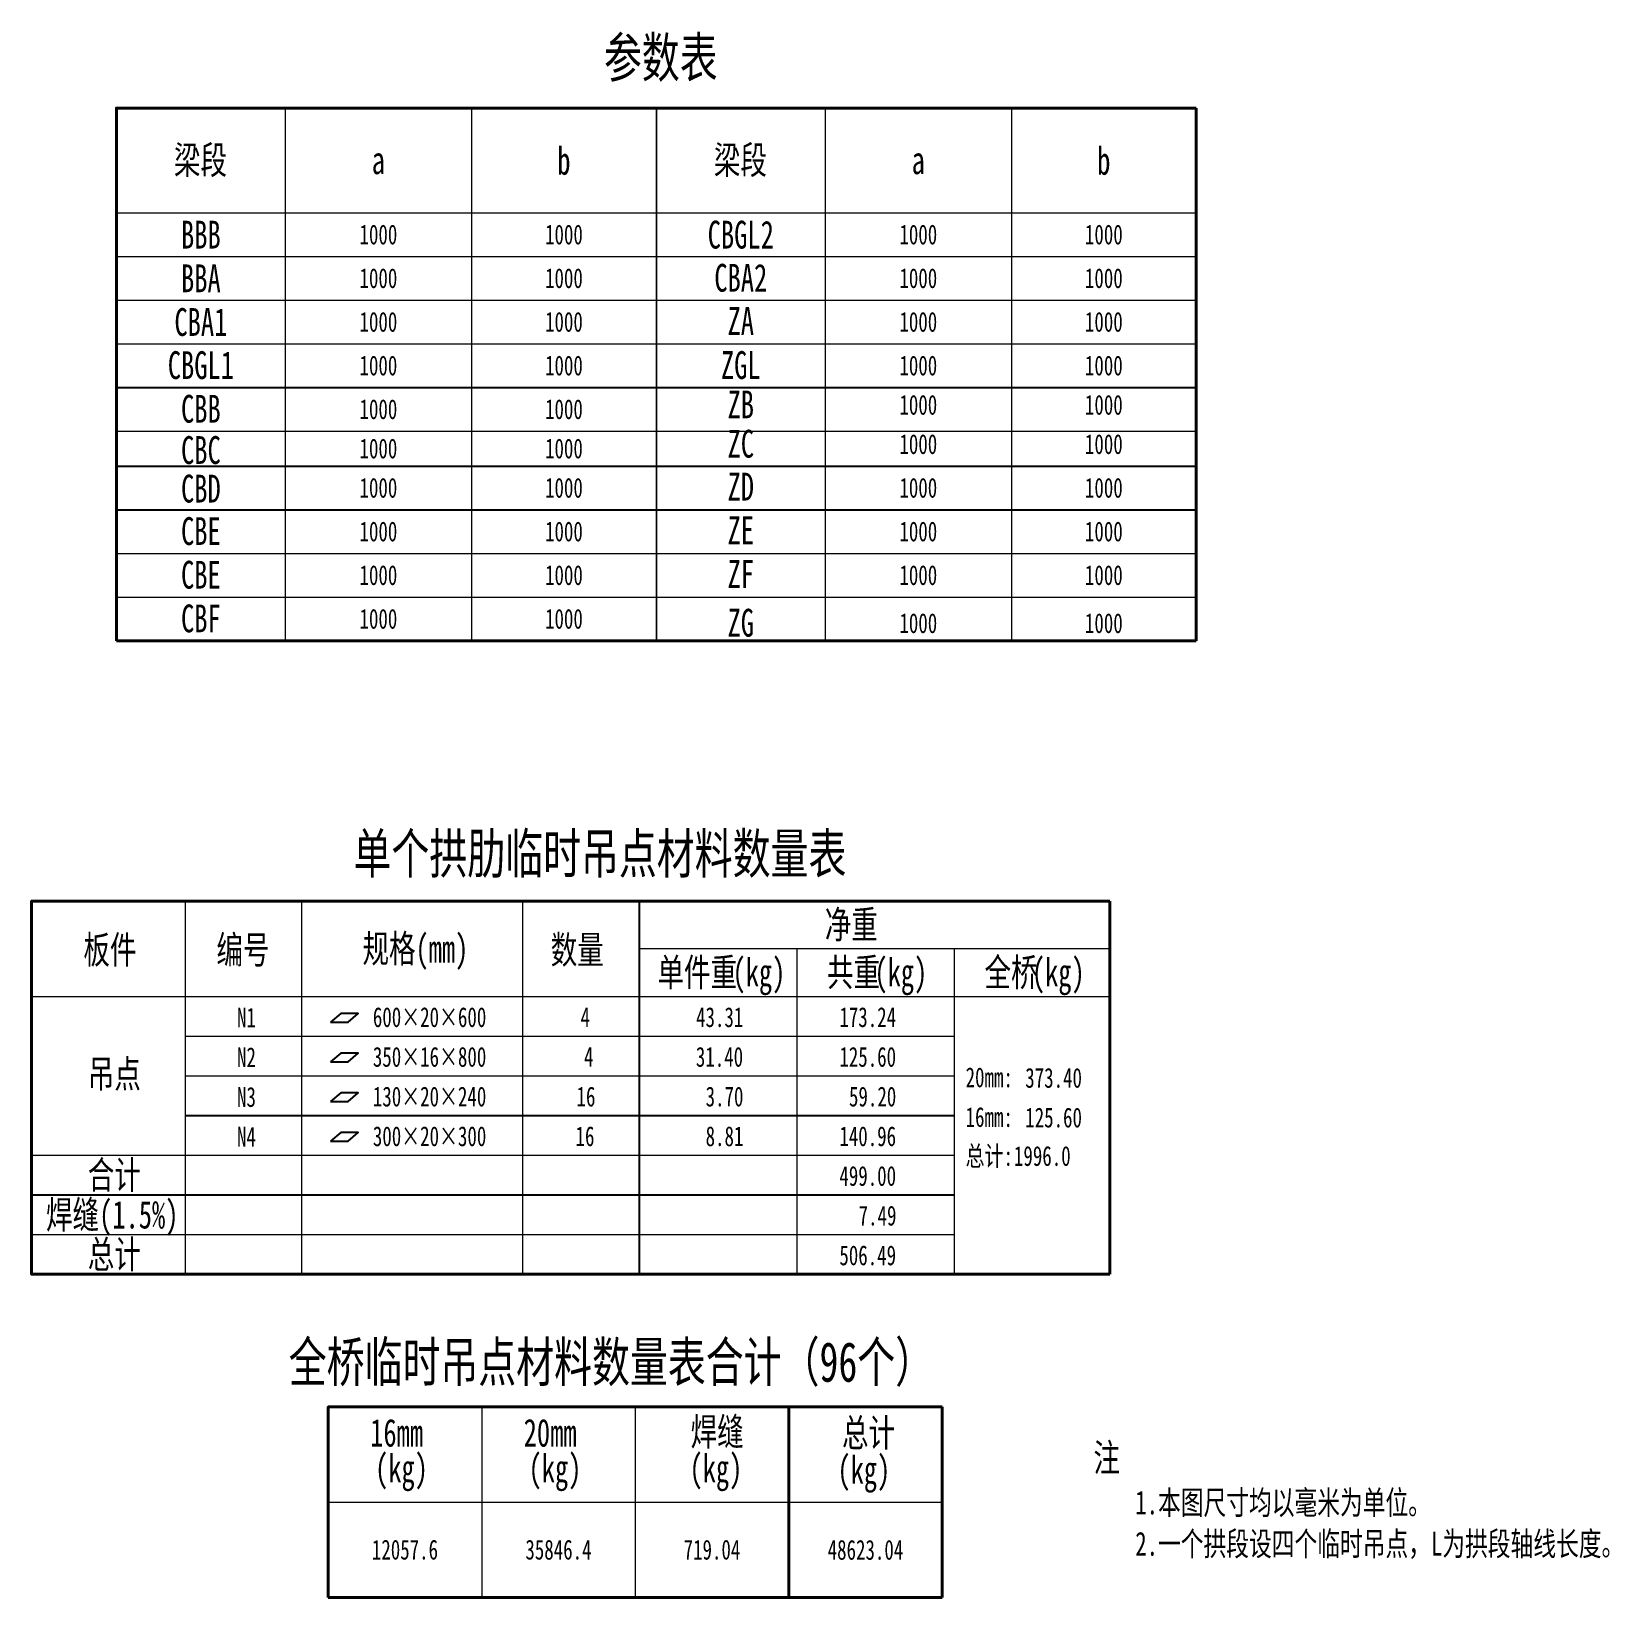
# Model space of a CAD drawing. Extents: x -9343 to 70062, y -6614 to 5134.
# Drawn here: x -6177 to -3197, y -6614 to -3656 of the extents above; entities that cross this region are included whole.
import ezdxf
from ezdxf.enums import TextEntityAlignment as Align

# ---------------------------------------------------------------- set-up
doc = ezdxf.new("R2010")
doc.units = 0
doc.header["$MEASUREMENT"] = 0
for name, color, linetype, lineweight in [('text', 7, 'CONTINUOUS', 15), ('图表内边线', 1, 'CONTINUOUS', 15), ('图表外边线', 4, 'CONTINUOUS', 40)]:
    doc.layers.add(name, color=color, linetype=linetype, lineweight=lineweight)
doc.layers.add('焊缝', color=7, linetype='CONTINUOUS')
doc.styles.get("Standard").update_dxf_attribs({"font": '仿宋_GB2312.ttf', "width": 0.7})

msp = doc.modelspace()

# ---------------------------------------------------------------- linework, layer by layer
at = {"layer": '图表内边线'}
msp.add_line((-4997.17, -4806.77), (-4997.17, -3800.27), dxfattribs=at)
at = {"layer": '图表内边线', "color": 4}
msp.add_line((-4140.92, -5388.62), (-5029.43, -5388.62), dxfattribs=at)
for points in [[(-5698.03, -3800.27), (-5698.03, -4806.77)], [(-5346.33, -3800.27), (-5346.33, -4806.77)], [(-4997.17, -3800.27), (-4997.17, -4806.77)], [(-4997.17, -4806.77), (-4997.17, -3800.27)], [(-4678.23, -3800.27), (-4678.23, -4806.77)], [(-4326.54, -3800.27), (-4326.54, -4806.77)], [(-6016.96, -3998.27), (-4997.17, -3998.27)], [(-4997.17, -3998.27), (-3977.38, -3998.27)], [(-6016.96, -4080.77), (-4997.17, -4080.77)], [(-4997.17, -4080.77), (-3977.38, -4080.77)], [(-6016.96, -4163.27), (-4997.17, -4163.27)], [(-4997.17, -4163.27), (-3977.38, -4163.27)], [(-6016.96, -4245.77), (-4997.17, -4245.77)], [(-4997.17, -4245.77), (-3977.38, -4245.77)], [(-6016.96, -4328.27), (-4997.17, -4328.27)], [(-4997.17, -4328.27), (-3977.38, -4328.27)], [(-6016.96, -4410.77), (-4997.17, -4410.77)], [(-4997.17, -4410.77), (-3977.38, -4410.77)], [(-6016.96, -4559.27), (-4997.17, -4559.27)], [(-4997.17, -4559.27), (-3977.38, -4559.27)], [(-6016.96, -4641.77), (-4997.17, -4641.77)], [(-4997.17, -4641.77), (-3977.38, -4641.77)], [(-6016.96, -4724.27), (-4997.17, -4724.27)], [(-4997.17, -4724.27), (-3977.38, -4724.27)], [(-6016.96, -4806.77), (-4997.17, -4806.77)], [(-4997.17, -4806.77), (-3977.38, -4806.77)], [(-5887.39, -5298.62), (-5887.39, -6003.62)], [(-5667.33, -5298.62), (-5667.33, -6003.62)], [(-5250.24, -5298.62), (-5250.24, -6003.62)], [(-5029.43, -5298.62), (-5029.43, -6003.62)], [(-4732.05, -5388.62), (-4732.05, -6003.62)], [(-4434.67, -5388.62), (-4434.67, -6003.62)], [(-6177.33, -5478.62), (-4140.92, -5478.62)], [(-5887.39, -5553.62), (-4434.67, -5553.62)], [(-5887.39, -5628.62), (-4434.67, -5628.62)], [(-5887.39, -5703.62), (-4434.67, -5703.62)], [(-6177.33, -5778.62), (-4434.67, -5778.62)], [(-6177.33, -5853.62), (-4434.67, -5853.62)], [(-6177.33, -5928.62), (-4434.67, -5928.62)], [(-6177.33, -6003.62), (-4434.67, -6003.62)], [(-5327.05, -6254.12), (-5327.05, -6614.12)], [(-5037.11, -6254.12), (-5037.11, -6614.12)], [(-5617, -6434.12), (-4457.23, -6434.12)]]:
    msp.add_lwpolyline(points, dxfattribs=at)
at = {"layer": '图表内边线', "color": 3}
msp.add_lwpolyline([(-4997.17, -4806.77), (-3977.38, -4806.77)], dxfattribs=at)
at = {"layer": '图表外边线'}
msp.add_line((-4997.17, -3800.27), (-3977.38, -3800.27), dxfattribs=at)
at = {"layer": '图表外边线', "color": 3}
for points in [[(-6016.96, -4806.77), (-6016.96, -3800.27), (-4997.17, -3800.27)], [(-6016.96, -4806.77), (-6016.96, -3800.27)], [(-3977.38, -3800.27), (-3977.38, -4806.77)], [(-6016.96, -4806.77), (-3977.38, -4806.77)], [(-6177.33, -6003.62), (-6177.33, -5298.62), (-4140.92, -5298.62)], [(-4140.92, -6003.62), (-6177.33, -6003.62), (-6177.33, -5298.62)], [(-4140.92, -5298.62), (-4140.92, -6003.62)], [(-5617, -6614.12), (-5617, -6254.12), (-4457.23, -6254.12)], [(-4457.23, -6254.12), (-4457.23, -6614.12)], [(-5617, -6614.12), (-4457.23, -6614.12)]]:
    msp.add_lwpolyline(points, dxfattribs=at)
at = {"layer": '图表外边线', "color": 4}
msp.add_lwpolyline([(-4747.17, -6254.12), (-4747.17, -6614.12)], dxfattribs=at)
at = {"layer": '焊缝', "color": 4}
for points in [[(-6016.96, -4328.27), (-4997.17, -4328.27)], [(-4997.17, -4328.27), (-3977.38, -4328.27)], [(-6016.96, -4476.77), (-4997.17, -4476.77)], [(-4997.17, -4476.77), (-3977.38, -4476.77)], [(-6016.96, -4559.27), (-4997.17, -4559.27)], [(-4997.17, -4559.27), (-3977.38, -4559.27)], [(-5029.43, -5298.62), (-5029.43, -6003.62)], [(-5887.39, -5703.62), (-4434.67, -5703.62)], [(-6177.33, -5853.62), (-4434.67, -5853.62)]]:
    msp.add_lwpolyline(points, dxfattribs=at)
at = {"layer": '焊缝', "color": 4, "ltscale": 4}
for points in [[(-5612.5, -5527.04), (-5579.48, -5527.04), (-5560.28, -5511), (-5593.3, -5511)], [(-5612.5, -5602.04), (-5579.48, -5602.04), (-5560.28, -5586), (-5593.3, -5586)], [(-5612.5, -5677.04), (-5579.48, -5677.04), (-5560.28, -5661), (-5593.3, -5661)], [(-5612.5, -5752.04), (-5579.48, -5752.04), (-5560.28, -5736), (-5593.3, -5736)]]:
    msp.add_lwpolyline(points, close=True, dxfattribs=at)

# ---------------------------------------------------------------- texts
at = {"layer": 'text', "width": 0.7}
for s, height, p in [('参数表', 75, (-5096.23, -3742.27)), ('梁段', 52.5, (-5908.35, -3924.81)), ('梁段', 52.5, (-4888.56, -3924.81)), ('单个拱肋临时吊点材料数量表', 75, (-5569.24, -5246.18)), ('净重', 52.5, (-4679.1, -5369.02)), ('板件', 52.5, (-6079.47, -5416.77)), ('编号', 52.5, (-5828.11, -5416.77)), ('规格', 52.5, (-5552.22, -5414.58)), ('(mm)', 52.5, (-5452.28, -5414.58)), ('数量', 52.5, (-5196.75, -5416.77)), ('单件重', 52.5, (-4995.17, -5459.32)), ('(kg)', 52.5, (-4853.43, -5459.32)), ('共重', 52.5, (-4674.78, -5459.32)), ('(kg)', 52.5, (-4585.37, -5459.32)), ('全桥', 52.5, (-4377.41, -5459.32)), ('(kg)', 52.5, (-4287.99, -5459.32)), ('N1', 37.5, (-5789.26, -5537.31)), ('600×20×600', 37.5, (-5532.65, -5536.51)), ('4', 37.5, (-5140.34, -5536.51)), ('43.31', 37.5, (-4922.18, -5536.51)), ('173.24', 37.5, (-4651.51, -5536.51)), ('吊点', 52.5, (-6071.09, -5651.29)), ('N2', 37.5, (-5789.26, -5612.31)), ('350×16×800', 37.5, (-5532.65, -5611.51)), ('4', 37.5, (-5133.89, -5611.41)), ('31.40', 37.5, (-4922.59, -5611.51)), ('125.60', 37.5, (-4651.51, -5611.51)), ('20mm:', 37.5, (-4413.04, -5650.23)), ('373.40', 37.5, (-4300.41, -5651.2)), ('N3', 37.5, (-5789.26, -5687.31)), ('130×20×240', 37.5, (-5532.65, -5686.51)), ('16', 37.5, (-5147.93, -5686.51)), ('3.70', 37.5, (-4904.15, -5686.51)), ('59.20', 37.5, (-4633.32, -5686.51)), ('16mm:', 37.5, (-4413.04, -5725.23)), ('125.60', 37.5, (-4300.41, -5726.2)), ('N4', 37.5, (-5789.26, -5762.31)), ('300×20×300', 37.5, (-5532.65, -5761.51)), ('16', 37.5, (-5149.78, -5761.49)), ('8.81', 37.5, (-4904.15, -5761.51)), ('140.96', 37.5, (-4651.51, -5761.51)), ('合计', 52.5, (-6071.09, -5842.13)), ('总计:', 37.5, (-4413.04, -5798.81)), ('1996.0', 37.5, (-4321.75, -5798.81)), ('499.00', 37.5, (-4651.51, -5836.51)), ('焊缝(1.5%)', 52.5, (-6150.05, -5917.13)), ('7.49', 37.5, (-4615.07, -5911.51)), ('总计', 52.5, (-6071.09, -5992.13)), ('506.49', 37.5, (-4651.51, -5986.51)), ('全桥临时吊点材料数量表合计（96个）', 75, (-5691.59, -6206.58)), ('16mm', 52.5, (-5537.76, -6329.2)), ('20mm', 52.5, (-5247.81, -6329.2)), ('焊缝', 52.5, (-4932.41, -6327.08)), ('总计', 52.5, (-4646.54, -6329.2)), ('注', 52.5, (-4171.54, -6376.18)), ('(kg)', 52.5, (-5528.6, -6396.34)), ('(kg)', 52.5, (-5238.66, -6396.34)), ('(kg)', 52.5, (-4934.64, -6396.34)), ('(kg)', 52.5, (-4655.29, -6399.12)), ('1.本图尺寸均以毫米为单位。', 45, (-4092.5, -6457.29)), ('2.一个拱段设四个临时吊点，L为拱段轴线长度。', 45, (-4092.5, -6535.15))]:
    msp.add_text(s, height=height, dxfattribs=at).set_placement(p)
for s, height, p in [('b', 52.5, (-5171.75, -3899.27)), ('b', 52.5, (-4151.96, -3899.27)), ('a', 52.5, (-5522.18, -3899.27)), ('a', 52.5, (-4502.39, -3899.27)), ('BBB', 52.5, (-5857.49, -4039.52)), ('1000', 37.5, (-5522.18, -4039.52)), ('1000', 37.5, (-5171.75, -4039.52)), ('CBGL2', 52.5, (-4837.7, -4039.52)), ('1000', 37.5, (-4502.39, -4039.52)), ('1000', 37.5, (-4151.96, -4039.52)), ('BBA', 52.5, (-5857.49, -4122.02)), ('1000', 37.5, (-5522.18, -4122.02)), ('1000', 37.5, (-5171.75, -4122.02)), ('1000', 37.5, (-4502.39, -4122.02)), ('1000', 37.5, (-4151.96, -4122.02)), ('CBA1', 52.5, (-5857.49, -4204.52)), ('1000', 37.5, (-5522.18, -4204.52)), ('1000', 37.5, (-5171.75, -4204.52)), ('1000', 37.5, (-4502.39, -4204.52)), ('1000', 37.5, (-4151.96, -4204.52)), ('1000', 37.5, (-5522.18, -4287.02)), ('1000', 37.5, (-5171.75, -4287.02)), ('1000', 37.5, (-4502.39, -4287.02)), ('1000', 37.5, (-4151.96, -4287.02)), ('1000', 37.5, (-5522.18, -4369.52)), ('1000', 37.5, (-5171.75, -4369.52)), ('1000', 37.5, (-4502.39, -4361.27)), ('1000', 37.5, (-4151.96, -4361.27)), ('1000', 37.5, (-5522.18, -4443.77)), ('1000', 37.5, (-5171.75, -4443.77)), ('1000', 37.5, (-4502.39, -4435.52)), ('1000', 37.5, (-4151.96, -4435.52)), ('1000', 37.5, (-5522.18, -4518.02)), ('1000', 37.5, (-5171.75, -4518.02)), ('1000', 37.5, (-4502.39, -4518.02)), ('1000', 37.5, (-4151.96, -4518.02)), ('1000', 37.5, (-5522.18, -4600.52)), ('1000', 37.5, (-5171.75, -4600.52)), ('1000', 37.5, (-4502.39, -4600.52)), ('1000', 37.5, (-4151.96, -4600.52)), ('1000', 37.5, (-5522.18, -4683.02)), ('1000', 37.5, (-5171.75, -4683.02)), ('1000', 37.5, (-4502.39, -4683.02)), ('1000', 37.5, (-4151.96, -4683.02)), ('1000', 37.5, (-5522.18, -4765.52)), ('1000', 37.5, (-5171.75, -4765.52)), ('1000', 37.5, (-4502.39, -4773.77)), ('1000', 37.5, (-4151.96, -4773.77)), ('12057.6', 37.5, (-5472.02, -6524.12)), ('35846.4', 37.5, (-5182.08, -6524.12)), ('719.04', 37.5, (-4892.14, -6524.12))]:
    msp.add_text(s, height=height, dxfattribs=at).set_placement(p, align=Align.MIDDLE)
for s, height, p in [('CBA2', 52.5, (-4837.7, -4121.02)), ('ZA', 52.5, (-4837.7, -4202.67)), ('CBGL1', 52.5, (-5857.49, -4286.02)), ('ZGL', 52.5, (-4837.7, -4285.88)), ('CBB', 52.5, (-5857.49, -4368.52)), ('ZB', 52.5, (-4837.7, -4360.34)), ('ZC', 52.5, (-4837.7, -4434.52)), ('CBC', 52.5, (-5857.49, -4446.43)), ('CBD', 52.5, (-5857.49, -4519.31)), ('ZD', 52.5, (-4837.7, -4515.6)), ('CBE', 52.5, (-5857.49, -4599.52)), ('ZE', 52.5, (-4837.7, -4598.1)), ('CBE', 52.5, (-5857.49, -4682.02)), ('ZF', 52.5, (-4837.7, -4680.6)), ('CBF', 52.5, (-5857.49, -4764.52)), ('ZG', 52.5, (-4837.7, -4772.63)), ('48623.04', 37.5, (-4602.2, -6524.12))]:
    msp.add_text(s, height=height, dxfattribs=at).set_placement(p, align=Align.MIDDLE_CENTER)

doc.saveas('drawing.dxf')
